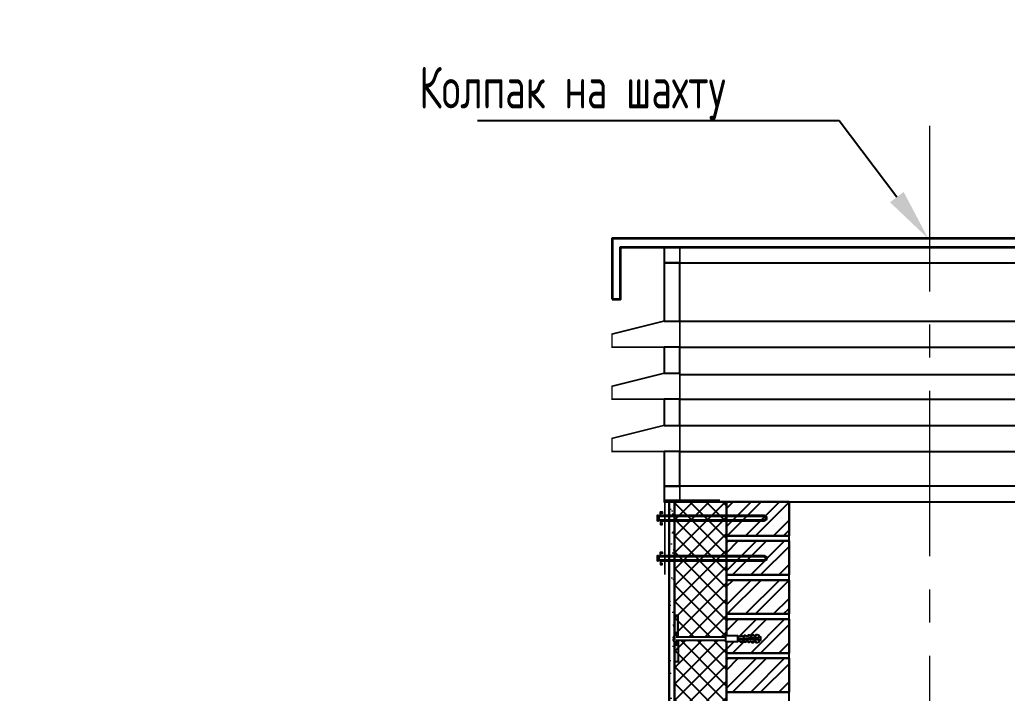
# Model space of a CAD drawing. Header units: millimetres. Extents: x -4447806 to 13389969, y -2188499 to 852203.
# Drawn here: x 4556330 to 4558224, y -556639 to -555347 of the extents above; entities that cross this region are included whole.
import ezdxf
from ezdxf import colors
from ezdxf.entities.mleader import LeaderData, LeaderLine
from ezdxf.math import Vec2, Vec3

# ---------------------------------------------------------------- set-up
doc = ezdxf.new("R2010")
doc.units = ezdxf.units.MM
doc.set_wipeout_variables(frame=1)
doc.linetypes.add('осеваяX2', pattern=[101.6, 63.5, -12.7, 12.7, -12.7])
for name, color, linetype, lineweight in [('1. АР_Разрез', 7, 'Continuous', 30), ('TN-МЕТАЛЛ КОНСТРУКЦИИ', 162, 'Continuous', 35), ('ТХ', 252, 'Continuous', 20), ('Штриховка в сечении', 7, 'Continuous', 18)]:
    doc.layers.add(name, color=color, linetype=linetype, lineweight=lineweight)
doc.styles.add('ISOCPEUR', font='isocpeur.ttf', dxfattribs={"width": 0.7})

msp = doc.modelspace()

# ---------------------------------------------------------------- hatches: boundary and pattern name
h = msp.add_hatch()
h.set_pattern_fill('NET', color=256, scale=7, angle=45)
h.set_pattern_definition([(45, (4155318.046, 3130994.086), (-15.71544821, 15.71544821), []), (135, (4155318.046, 3130994.086), (-15.71544821, -15.71544821), [])])
h.paths.add_polyline_path([(4557685.371, -556271.505), (4557585.371, -556271.505), (4557585.371, -557546.506), (4557685.371, -557546.506)])
at = {"ltscale": 3}
h = msp.add_hatch(dxfattribs=at)
h.set_pattern_fill('STEEL', color=256, scale=12)
h.set_pattern_definition([(45, (3949126.51, -572846.583), (-26.9407684, 26.9407684), []), (45, (3949126.51, -572827.533), (-26.9407684, 26.9407684), [])])
h.paths.add_polyline_path([(4557805.371, -556271.505), (4557685.371, -556271.505), (4557685.371, -556336.505), (4557805.371, -556336.505)])
h = msp.add_hatch(dxfattribs=at)
h.set_pattern_fill('STEEL', color=256, scale=12)
h.set_pattern_definition([(45, (3949126.51, -572931.583), (-26.9407684, 26.9407684), []), (45, (3949126.51, -572912.533), (-26.9407684, 26.9407684), [])])
h.paths.add_polyline_path([(4557805.371, -556346.505), (4557685.371, -556346.505), (4557685.371, -556411.505), (4557805.371, -556411.505)])
h = msp.add_hatch(dxfattribs=at)
h.set_pattern_fill('STEEL', color=256, scale=12)
h.set_pattern_definition([(45, (3949126.51, -572996.583), (-26.9407684, 26.9407684), []), (45, (3949126.51, -572977.533), (-26.9407684, 26.9407684), [])])
h.paths.add_polyline_path([(4557805.371, -556421.505), (4557685.371, -556421.505), (4557685.371, -556486.505), (4557805.371, -556486.505)])
h = msp.add_hatch(dxfattribs=at)
h.set_pattern_fill('STEEL', color=256, scale=12)
h.set_pattern_definition([(45, (3949126.51, -573081.583), (-26.9407684, 26.9407684), []), (45, (3949126.51, -573062.533), (-26.9407684, 26.9407684), [])])
h.paths.add_polyline_path([(4557805.371, -556496.505), (4557685.371, -556496.505), (4557685.371, -556561.505), (4557805.371, -556561.505)])
h = msp.add_hatch(dxfattribs=at)
h.set_pattern_fill('STEEL', color=256, scale=12)
h.set_pattern_definition([(45, (3949126.51, -573156.583), (-26.9407684, 26.9407684), []), (45, (3949126.51, -573137.533), (-26.9407684, 26.9407684), [])])
h.paths.add_polyline_path([(4557805.371, -556571.505), (4557685.371, -556571.505), (4557685.371, -556636.505), (4557805.371, -556636.505)])
at = {"layer": 'Штриховка в сечении', "ltscale": 3, "transparency": 33554636}
h = msp.add_hatch(dxfattribs=at)
h.set_pattern_fill('AR-SAND', color=256, scale=0.7)
h.set_pattern_definition([(37.5, (3950325.203, -570532.026), (-1.1200219, 34.2589266), [0, -27.0256, 0, -30.226, 0, -28.8925]), (7.5, (3950325.203, -570532.026), (31.4666298, 50.177757), [0, -14.5796, 0, -24.3586, 0, -9.3345]), (327.5, (3950303.334, -570532.026), (55.3694659, 0.100603), [0, -8.89, 0, -32.004, 0, -41.783]), (317.5, (3950303.334, -570532.026), (53.4489517, 15.6050526), [0, -4.445, 0, -20.9804, 0, -24.003])])
h.paths.add_polyline_path([(4557585.371, -556271.505), (4557575.371, -556271.505), (4557575.371, -557546.505), (4557585.371, -557546.505)])

# ---------------------------------------------------------------- linework, layer by layer
at = {"ltscale": 3}
msp.add_line((4557805.371, -557576.506), (4557805.371, -556271.505), dxfattribs=at)
for p, q in [((4557553.982, -556297.398), (4557553.982, -556308.598)), ((4557553.982, -556374.344), (4557553.982, -556385.544))]:
    msp.add_line(p, q)
at = {"ltscale": 3, "const_width": 3}
for points in [[(4557595.712, -555813.174), (4557565.712, -555813.174), (4557565.712, -555783.174), (4557595.712, -555783.174)], [(4557595.712, -555924.949), (4557565.712, -555924.949), (4557465.712, -555949.949), (4557465.712, -555974.949), (4557595.712, -555974.949)], [(4557595.712, -556024.949), (4557565.712, -556024.949), (4557465.712, -556049.949), (4557465.712, -556074.949), (4557595.712, -556074.949)], [(4557595.712, -556124.949), (4557565.712, -556124.949), (4557465.712, -556149.949), (4557465.712, -556174.949), (4557595.712, -556174.949)], [(4557595.712, -556271.506), (4557565.712, -556271.506), (4557565.712, -556241.506), (4557595.712, -556241.506)]]:
    msp.add_lwpolyline(points, close=True, dxfattribs=at)
at = {"ltscale": 3}
for points in [[(4557565.712, -555924.949), (4558579.198, -555924.949), (4558579.198, -555783.174), (4557565.712, -555783.174)], [(4557565.712, -555783.174), (4557565.712, -555813.174), (4558579.198, -555813.174), (4558579.198, -555783.174)], [(4557595.712, -555813.174), (4557565.712, -555813.174), (4557565.712, -555924.949), (4557595.712, -555924.949)], [(4557595.712, -555974.949), (4557565.712, -555974.949), (4557565.712, -556024.949), (4557595.712, -556024.949)], [(4557595.712, -556074.949), (4557565.712, -556074.949), (4557565.712, -556124.949), (4557595.712, -556124.949)], [(4557595.712, -556174.949), (4557565.712, -556174.949), (4557565.712, -556241.506), (4557595.712, -556241.506)], [(4557565.712, -556241.506), (4557565.712, -556271.506), (4558579.198, -556271.506), (4558579.198, -556241.506)]]:
    msp.add_lwpolyline(points, close=True, dxfattribs=at)
for points in [[(4557595.712, -555974.949), (4558549.198, -555974.949)], [(4557595.712, -556027.34), (4558549.198, -556027.34)], [(4557595.712, -556074.949), (4558549.198, -556074.949)], [(4557595.712, -556124.949), (4558549.198, -556124.949)], [(4557595.712, -556174.949), (4558549.198, -556174.949)], [(4557558.804, -556297.998), (4557558.804, -556290.973), (4557562.179, -556290.973), (4557562.179, -556294.485)], [(4557558.804, -556307.998), (4557558.804, -556315.023), (4557562.179, -556315.023), (4557562.179, -556311.51)], [(4557558.804, -556374.944), (4557558.804, -556367.919), (4557562.179, -556367.919), (4557562.179, -556371.432)], [(4557558.804, -556384.944), (4557558.804, -556391.969), (4557562.179, -556391.969), (4557562.179, -556388.457)]]:
    msp.add_lwpolyline(points, dxfattribs=at)
at = {"lineweight": 30, "ltscale": 3}
msp.add_lwpolyline([(4557585.371, -556271.505), (4557575.371, -556271.505), (4557575.371, -557546.505), (4557585.371, -557546.505)], close=True, dxfattribs=at)
for points in [[(4557552.799, -556308.598), (4557552.799, -556297.398), (4557553.982, -556297.398), (4557555.799, -556299.998), (4557555.799, -556305.998), (4557553.982, -556308.598)], [(4557552.799, -556385.544), (4557552.799, -556374.344), (4557553.982, -556374.344), (4557555.799, -556376.944), (4557555.799, -556382.944), (4557553.982, -556385.544)]]:
    msp.add_lwpolyline(points, close=True)
for points in [[(4557558.804, -556307.998), (4557757.745, -556307.998), (4557762.696, -556305.01), (4557762.696, -556300.986), (4557757.745, -556297.998), (4557558.804, -556297.998)], [(4557555.799, -556305.998), (4557757.188, -556305.998), (4557760.696, -556303.881), (4557760.696, -556302.115), (4557757.188, -556299.998), (4557555.799, -556299.998)], [(4557558.804, -556384.944), (4557757.745, -556384.944), (4557762.696, -556381.956), (4557762.696, -556377.932), (4557757.745, -556374.944), (4557558.804, -556374.944)], [(4557555.799, -556382.944), (4557757.188, -556382.944), (4557760.696, -556380.827), (4557760.696, -556379.061), (4557757.188, -556376.944), (4557555.799, -556376.944)]]:
    msp.add_lwpolyline(points)
at = {"layer": '1. АР_Разрез'}
for points in [[(4557805.371, -556271.505), (4557685.371, -556271.505), (4557685.371, -556336.505), (4557805.371, -556336.505)], [(4557805.371, -556346.505), (4557685.371, -556346.505), (4557685.371, -556411.505), (4557805.371, -556411.505)], [(4557805.371, -556421.505), (4557685.371, -556421.505), (4557685.371, -556486.505), (4557805.371, -556486.505)], [(4557805.371, -556496.505), (4557685.371, -556496.505), (4557685.371, -556561.505), (4557805.371, -556561.505)], [(4557805.371, -556571.505), (4557685.371, -556571.505), (4557685.371, -556636.505), (4557805.371, -556636.505)]]:
    msp.add_lwpolyline(points, close=True, dxfattribs=at)
at = {"layer": 'TN-МЕТАЛЛ КОНСТРУКЦИИ', "color": 0}
msp.add_lwpolyline([(4557465.712, -555883.109), (4557481.977, -555883.109), (4557481.977, -555783.174), (4558662.933, -555783.174), (4558662.933, -555883.109), (4558679.198, -555883.109), (4558679.198, -555766.909), (4557465.712, -555766.909)], close=True, dxfattribs=at)
at = {"layer": 'TN-МЕТАЛЛ КОНСТРУКЦИИ', "color": 0, "const_width": 3}
msp.add_lwpolyline([(4557567.213, -556411.313), (4557567.213, -556268.425), (4557672.802, -556268.425)], dxfattribs=at)
at = {"layer": 'ТХ', "color": 18, "linetype": 'осеваяX2', "lineweight": 5, "ltscale": 5, "true_color": 0x000000}
msp.add_line((4558074.952, -555550.572), (4558075.019, -558153.491), dxfattribs=at)
at = {"layer": 'Штриховка в сечении', "lineweight": 30}
msp.add_lwpolyline([(4557685.371, -557546.506), (4557685.371, -556271.505), (4557585.371, -556271.505), (4557585.371, -557546.506)], close=True, dxfattribs=at)

# ---------------------------------------------------------------- leaders
ml = msp.add_multileader_mtext('Standard')
ml.set_content('Колпак на шахту', color=256, style='ISOCPEUR')
ml.set_leader_properties()
ml.build(insert=Vec2(0, 0))
ml.multileader.update_dxf_attribs({"text_left_attachment_type": 5, "text_right_attachment_type": 6, "dogleg_length": 60.192, "arrow_head_size": 100})
ctx = ml.context
ctx.base_point, ctx.char_height, ctx.arrow_head_size, ctx.landing_gap_size, ctx.plane_origin = Vec3(4557222.906, -555541.346), 80, 100, 4, Vec3(4560036.587, -550043.874)
ctx.left_attachment, ctx.right_attachment = 5, 6
notes = []
notes.append((ctx, [(1, (1, 1, 0), (4557901.498, -555541.346), (-1, 0), 60.192, [(0, [(4558072.455, -555766.909)], 0, [])])]))
ctx.mtext.insert, ctx.mtext.width, ctx.mtext.defined_height, ctx.mtext.flow_direction = Vec3(4557096.106, -555437.346), 1413.12849, 136.898, 5
for ctx, leaders in notes:
    for number, flags, end, landing, length, lines in leaders:
        leader = LeaderData()
        leader.index, (leader.has_last_leader_line, leader.has_dogleg_vector, leader.attachment_direction) = number, flags
        leader.last_leader_point, leader.dogleg_vector, leader.dogleg_length = Vec3(end), Vec3(landing), length
        for number, points, colour, breaks in lines:
            line = LeaderLine()
            line.index, line.vertices, line.color, line.breaks = number, Vec3.list(points), colors.encode_raw_color(colour), breaks
            leader.lines.append(line)
        ctx.leaders.append(leader)

# ---------------------------------------------------------------- next in the draw order: wipeouts: each hides what was drawn before it
at = {"lineweight": 0}
msp.add_wipeout([(4557687.324, -556534.027), (4557683.578, -556530.282), (4557589.02, -556530.282), (4557589.02, -556524.932), (4557588.128, -556524.932), (4557586.29, -556526.8), (4557585.036, -556528.912), (4557583.782, -556532.095), (4557583.67, -556533.136), (4557586.345, -556533.136), (4557586.345, -556534.919), (4557583.67, -556534.919), (4557583.782, -556535.96), (4557585.036, -556539.142), (4557586.29, -556541.255), (4557588.128, -556543.123), (4557589.02, -556543.123), (4557589.02, -556537.773), (4557683.578, -556537.773)], dxfattribs=at)

# ---------------------------------------------------------------- next in the draw order: hatches: boundary and pattern name
h = msp.add_hatch(color=256)
h.paths.add_polyline_path([(4557585.453, -556578.614), (4557592.587, -556578.614), (4557592.587, -556538.664), (4557589.912, -556538.664), (4557589.912, -556545.798), (4557585.453, -556545.798)])
h.paths.add_polyline_path([(4557585.453, -556522.256), (4557589.912, -556522.256), (4557589.912, -556529.39), (4557592.587, -556529.39), (4557592.587, -556489.44), (4557585.453, -556489.44)])

# ---------------------------------------------------------------- next in the draw order: linework, layer by layer
for points in [[(4557589.912, -556529.39), (4557592.587, -556529.39), (4557592.587, -556489.44), (4557585.453, -556489.44), (4557585.453, -556522.256), (4557589.912, -556522.256)], [(4557589.912, -556538.664), (4557592.587, -556538.664), (4557592.587, -556578.614), (4557585.453, -556578.614), (4557585.453, -556545.798), (4557589.912, -556545.798)]]:
    msp.add_lwpolyline(points, close=True)

# ---------------------------------------------------------------- next in the draw order: wipeouts: each hides what was drawn before it
msp.add_wipeout([(4557683.578, -556528.409), (4557683.578, -556539.645), (4557706.987, -556539.645), (4557706.987, -556528.409)], dxfattribs=at)

# ---------------------------------------------------------------- next in the draw order: linework, layer by layer
msp.add_lwpolyline([(4557583.67, -556533.136), (4557583.782, -556532.095), (4557585.036, -556528.912), (4557586.29, -556526.8), (4557588.128, -556524.932), (4557589.02, -556524.932), (4557589.02, -556530.282), (4557683.578, -556530.282), (4557683.578, -556537.773), (4557589.02, -556537.773), (4557589.02, -556543.123), (4557588.128, -556543.123), (4557586.29, -556541.255), (4557585.036, -556539.142), (4557583.782, -556535.96), (4557583.67, -556534.919), (4557586.345, -556534.919), (4557586.345, -556533.136), (4557583.67, -556533.136)], close=True)

# ---------------------------------------------------------------- next in the draw order: wipeouts: each hides what was drawn before it
msp.add_wipeout([(4557706.987, -556539.645), (4557708.02, -556537.824), (4557711.76, -556538.02), (4557711.662, -556539.89), (4557714.467, -556540.037), (4557715.5, -556538.216), (4557719.24, -556538.412), (4557719.142, -556540.282), (4557721.947, -556540.429), (4557722.98, -556538.608), (4557726.72, -556538.804), (4557726.622, -556540.674), (4557729.428, -556540.821), (4557730.461, -556539), (4557734.201, -556539.196), (4557734.103, -556541.066), (4557736.908, -556541.213), (4557737.941, -556539.392), (4557741.681, -556539.588), (4557741.583, -556541.458), (4557744.388, -556541.605), (4557747.759, -556539.907), (4557747.955, -556536.167), (4557707.134, -556534.027), (4557747.955, -556531.888), (4557747.759, -556528.148), (4557744.388, -556526.449), (4557741.583, -556526.596), (4557741.681, -556528.466), (4557737.941, -556528.662), (4557736.908, -556526.841), (4557734.103, -556526.988), (4557734.201, -556528.858), (4557730.461, -556529.054), (4557729.428, -556527.233), (4557726.622, -556527.38), (4557726.72, -556529.25), (4557722.98, -556529.446), (4557721.947, -556527.625), (4557719.142, -556527.772), (4557719.24, -556529.642), (4557715.5, -556529.838), (4557714.467, -556528.017), (4557711.662, -556528.164), (4557711.76, -556530.034), (4557708.02, -556530.23), (4557706.987, -556528.409)], dxfattribs=at)

# ---------------------------------------------------------------- next in the draw order: wipeouts: each hides what was drawn before it
msp.add_wipeout([(4557747.955, -556531.888), (4557707.134, -556534.027), (4557747.955, -556536.167), (4557747.871, -556537.773), (4557749.121, -556537.773), (4557750.994, -556536.836), (4557750.994, -556531.218), (4557749.121, -556530.282), (4557747.871, -556530.282)], dxfattribs=at)

# ---------------------------------------------------------------- next in the draw order: linework, layer by layer
for points in [[(4557706.987, -556539.645), (4557708.02, -556537.824), (4557711.76, -556538.02), (4557711.662, -556539.89), (4557714.467, -556540.037), (4557715.5, -556538.216), (4557719.24, -556538.412), (4557719.142, -556540.282), (4557721.947, -556540.429), (4557722.98, -556538.608), (4557726.72, -556538.804), (4557726.622, -556540.674), (4557729.428, -556540.821), (4557730.461, -556539), (4557734.201, -556539.196), (4557734.103, -556541.066), (4557736.908, -556541.213), (4557737.941, -556539.392), (4557741.681, -556539.588), (4557741.583, -556541.458), (4557744.388, -556541.605), (4557747.759, -556539.907), (4557747.955, -556536.167), (4557707.134, -556534.027), (4557747.955, -556531.888), (4557747.759, -556528.148), (4557744.388, -556526.449), (4557741.583, -556526.596), (4557741.681, -556528.466), (4557737.941, -556528.662), (4557736.908, -556526.841), (4557734.103, -556526.988), (4557734.201, -556528.858), (4557730.461, -556529.054), (4557729.428, -556527.233), (4557726.622, -556527.38), (4557726.72, -556529.25), (4557722.98, -556529.446), (4557721.947, -556527.625), (4557719.142, -556527.772), (4557719.24, -556529.642), (4557715.5, -556529.838), (4557714.467, -556528.017), (4557711.662, -556528.164), (4557711.76, -556530.034), (4557708.02, -556530.23), (4557706.987, -556528.409)], [(4557683.578, -556528.409), (4557683.578, -556539.645), (4557706.987, -556539.645), (4557706.987, -556528.409), (4557683.578, -556528.409)], [(4557747.955, -556531.888), (4557707.134, -556534.027), (4557747.955, -556536.167), (4557747.871, -556537.773), (4557749.121, -556537.773), (4557750.994, -556536.836), (4557750.994, -556531.218), (4557749.121, -556530.282), (4557747.871, -556530.282)]]:
    msp.add_lwpolyline(points, close=True)

doc.saveas('drawing.dxf')
